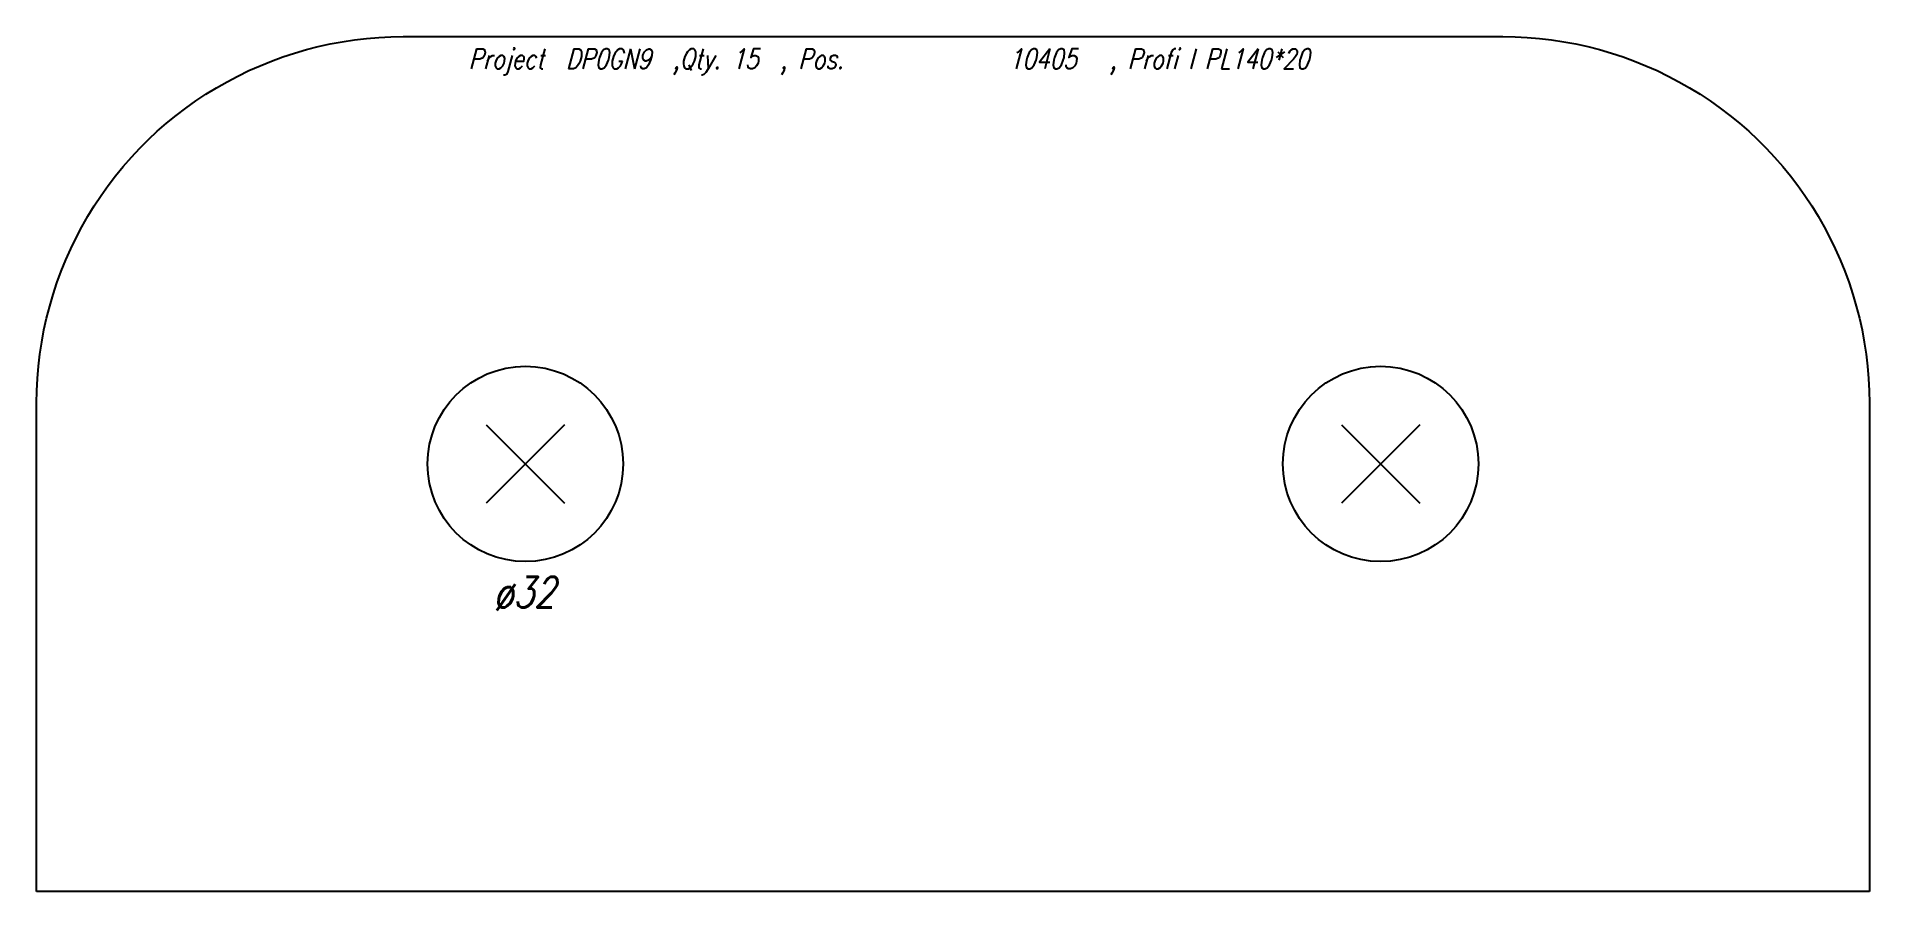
# Model space of a CAD drawing. Extents: x 0 to 300, y -70 to 70.
import ezdxf

# ---------------------------------------------------------------- set-up
doc = ezdxf.new("R2010")
doc.units = 0
doc.header["$LTSCALE"] = 10
for name, color, linetype in [('BEZ_SCHRAUBEN', 7, 'CONTINUOUS'), ('SCHRAUBEN', 7, 'CONTINUOUS'), ('TEILE', 7, 'CONTINUOUS'), ('UNTERSCHRIFT', 7, 'CONTINUOUS')]:
    doc.layers.add(name, color=color, linetype=linetype)
doc.styles.get("Standard").update_dxf_attribs({"font": 'ROMANS'})

msp = doc.modelspace()

# ---------------------------------------------------------------- linework, layer by layer
at = {"layer": 'SCHRAUBEN', "color": 6}
for p, q in [((86.400543, 6.406538), (73.600548, -6.393462)), ((73.600548, 6.406538), (86.400543, -6.393462)), ((226.399994, 6.406538), (213.600006, -6.393462)), ((213.600006, 6.406538), (226.399994, -6.393462))]:
    msp.add_line(p, q, dxfattribs=at)
at = {"layer": 'SCHRAUBEN', "color": 2}
for centre, radius in [((80.000542, 0.006538), 16.000008), ((220, 0.006538), 16)]:
    msp.add_circle(centre, radius, dxfattribs=at)
at = {"layer": 'TEILE', "color": 2}
for p, q in [((48.048988, 68.797745), (50.020378, 69.164253)), ((50.020378, 69.164253), (52.002926, 69.464676)), ((52.002926, 69.464676), (53.9944, 69.6987)), ((53.9944, 69.6987), (55.99258, 69.866035)), ((55.99258, 69.866035), (57.995239, 69.966515)), ((57.995239, 69.966515), (60.000134, 70.000015)), ((60.000134, 70.000015), (60, 70.000015)), ((60, 70.000015), (240, 70.000015)), ((240, 70.000015), (242.004883, 69.966499)), ((242.004883, 69.966499), (244.007553, 69.86602)), ((244.007553, 69.86602), (246.005737, 69.698677)), ((246.005737, 69.698677), (247.997208, 69.464653)), ((247.997208, 69.464653), (249.979767, 69.164223)), ((249.979767, 69.164223), (251.951157, 68.797707)), ((38.435684, 65.990906), (40.318657, 66.680206)), ((40.318657, 66.680206), (42.22361, 67.306206)), ((42.22361, 67.306206), (44.148422, 67.868202)), ((44.148422, 67.868202), (46.090935, 68.365562)), ((46.090935, 68.365562), (48.048988, 68.797745)), ((251.951157, 68.797707), (253.90921, 68.365524)), ((253.90921, 68.365524), (255.851715, 67.868156)), ((255.851715, 67.868156), (257.77652, 67.306152)), ((257.77652, 67.306152), (259.681458, 66.680153)), ((259.681458, 66.680153), (261.564453, 65.990845)), ((31.165226, 62.617077), (32.939529, 63.551212)), ((32.939529, 63.551212), (34.744057, 64.425529)), ((34.744057, 64.425529), (36.576794, 65.239067)), ((36.576794, 65.239067), (38.435684, 65.990906)), ((261.564453, 65.990845), (263.42334, 65.239006)), ((263.42334, 65.239006), (265.256073, 64.425461)), ((265.256073, 64.425461), (267.060577, 63.55114)), ((267.060577, 63.55114), (268.834869, 62.617004)), ((26.043283, 59.466583), (27.715176, 60.57362)), ((27.715176, 60.57362), (29.423124, 61.62418)), ((29.423124, 61.62418), (31.165226, 62.617077)), ((268.834869, 62.617004), (270.576965, 61.624107)), ((270.576965, 61.624107), (272.284912, 60.573547)), ((272.284912, 60.573547), (273.956787, 59.466511)), ((21.262421, 55.819221), (22.815104, 57.088051)), ((22.815104, 57.088051), (24.409321, 58.304291)), ((24.409321, 58.304291), (26.043283, 59.466583)), ((273.956787, 59.466511), (275.590759, 58.304218)), ((275.590759, 58.304218), (277.184967, 57.087982)), ((277.184967, 57.087982), (278.73764, 55.819153)), ((18.288534, 53.129505), (19.753002, 54.49921)), ((19.753002, 54.49921), (21.262421, 55.819221)), ((278.73764, 55.819153), (280.24707, 54.499149)), ((280.24707, 54.499149), (281.711517, 53.129444)), ((15.500942, 50.247169), (16.870653, 51.711632)), ((16.870653, 51.711632), (18.288534, 53.129505)), ((281.711517, 53.129444), (283.129395, 51.711575)), ((283.129395, 51.711575), (284.499115, 50.247112)), ((12.912094, 47.185074), (14.180931, 48.737755)), ((14.180931, 48.737755), (15.500942, 50.247169)), ((284.499115, 50.247112), (285.819122, 48.737701)), ((285.819122, 48.737701), (287.087952, 47.185024)), ((10.533554, 43.956902), (11.69585, 45.590862)), ((11.69585, 45.590862), (12.912094, 47.185074)), ((287.087952, 47.185024), (288.304169, 45.59082)), ((288.304169, 45.59082), (289.466492, 43.956863)), ((8.375944, 40.577068), (9.426507, 42.285011)), ((9.426507, 42.285011), (10.533554, 43.956902)), ((289.466492, 43.956863), (290.573517, 42.284981)), ((290.573517, 42.284981), (291.624084, 40.577042)), ((7.383039, 38.834972), (8.375944, 40.577068)), ((291.624084, 40.577042), (292.616974, 38.834949)), ((5.574572, 35.256145), (6.4489, 37.060669)), ((6.4489, 37.060669), (7.383039, 38.834972)), ((292.616974, 38.834949), (293.551086, 37.060654)), ((293.551086, 37.060654), (294.425415, 35.25613)), ((4.009183, 31.56452), (4.76103, 33.423412)), ((4.76103, 33.423412), (5.574572, 35.256145)), ((294.425415, 35.25613), (295.238983, 33.423401)), ((295.238983, 33.423401), (295.990845, 31.564512)), ((3.319872, 29.68154), (4.009183, 31.56452)), ((295.990845, 31.564512), (296.680115, 29.68154)), ((2.131862, 25.851765), (2.693865, 27.776581)), ((2.693865, 27.776581), (3.319872, 29.68154)), ((296.680115, 29.68154), (297.306152, 27.776583)), ((297.306152, 27.776583), (297.868134, 25.851772)), ((1.63449, 23.909245), (2.131862, 25.851765)), ((297.868134, 25.851772), (298.365509, 23.909256)), ((0.835792, 19.979788), (1.202306, 21.951191)), ((1.202306, 21.951191), (1.63449, 23.909245)), ((298.365509, 23.909256), (298.797699, 21.951208)), ((298.797699, 21.951208), (299.164215, 19.979809)), ((0.535357, 17.99724), (0.835792, 19.979788)), ((299.164215, 19.979809), (299.464661, 17.997265)), ((0.133992, 14.00757), (0.301336, 16.00576)), ((0.301336, 16.00576), (0.535357, 17.99724)), ((299.464661, 17.997265), (299.698669, 16.005789)), ((299.698669, 16.005789), (299.865997, 14.007607)), ((0, 10.000014), (0.033511, 12.004906)), ((0.033511, 12.004906), (0.133992, 14.00757)), ((299.865997, 14.007607), (299.966492, 12.004947)), ((299.966492, 12.004947), (300, 10.000049)), ((0, -70.000015), (0, 10.000014)), ((300, 10.000049), (300, 10.000014)), ((300, 10.000014), (300, -70.000015)), ((300, -70.000015), (0, -70.000015))]:
    msp.add_line(p, q, dxfattribs=at)

# ---------------------------------------------------------------- texts
at = {"layer": 'BEZ_SCHRAUBEN', "color": 2, "oblique": 15, "width": 0.8}
msp.add_text(' ø32', height=5, dxfattribs=at).set_placement((72.000542, -23.493462))
at = {"layer": 'UNTERSCHRIFT', "color": 2, "oblique": 15}
for s, width, p in [('Project  DP0GN9  ,Qty. 15  , Pos. ', 0.8, (70.700005, 64.750015)), ('10405', 0.799999, (159.100006, 64.750015)), ('  , Profi l PL140*20', 0.8, (172.100006, 64.750015))]:
    msp.add_text(s, height=3.25, dxfattribs=dict(at, width=width)).set_placement(p)

doc.saveas('drawing.dxf')
